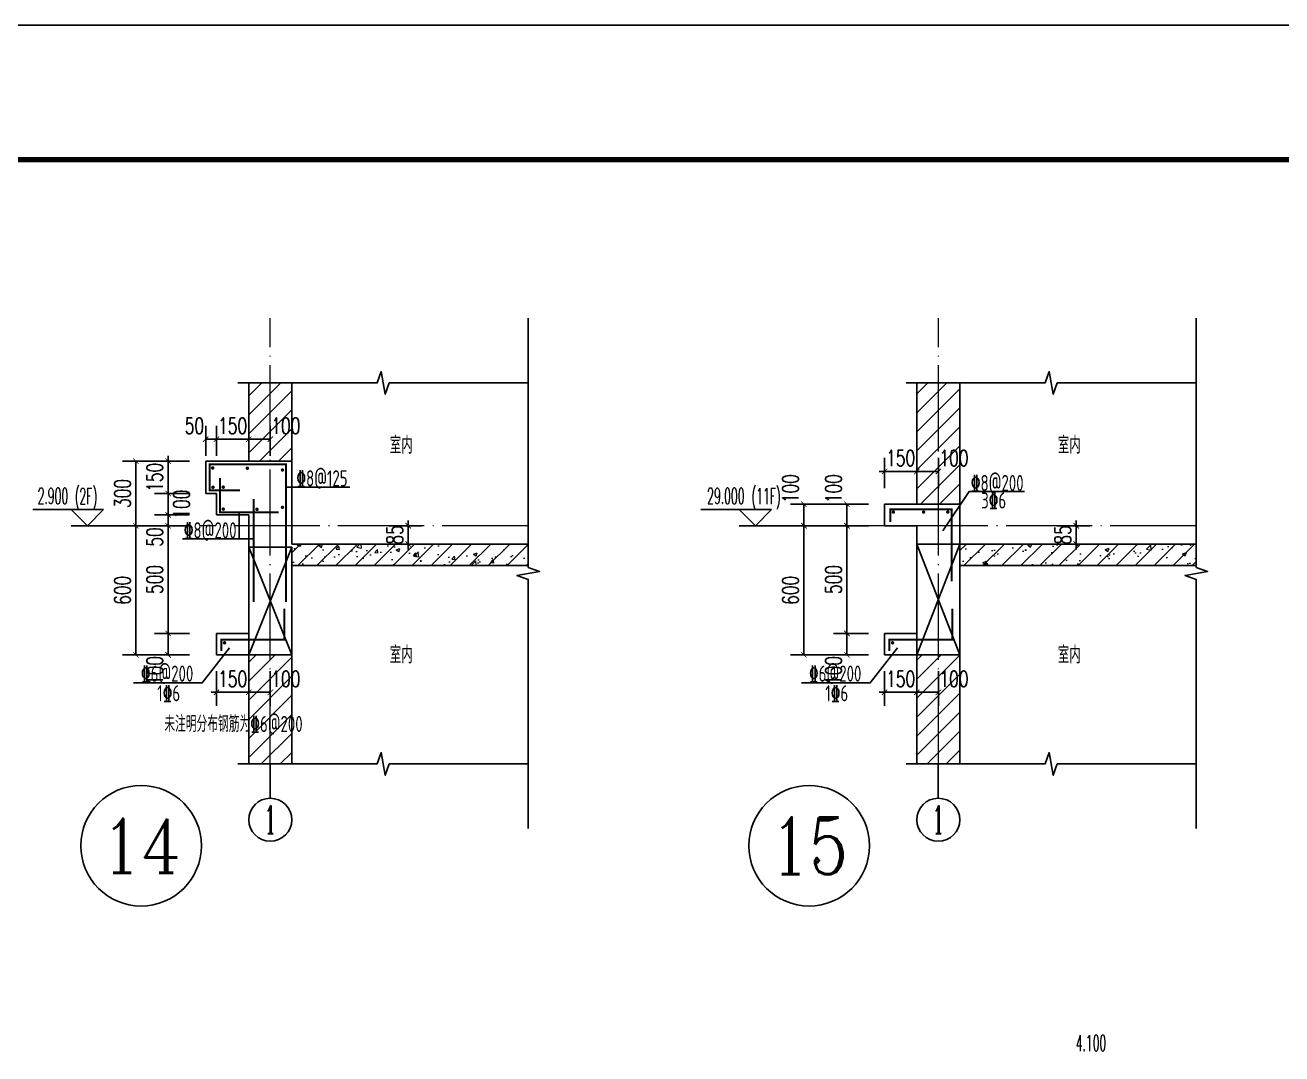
# Model space of a CAD drawing. Extents: x -461650 to 361314, y 245336 to 769729.
# Drawn here: x 349850 to 355688, y 676352 to 681131 of the extents above; entities that cross this region are included whole.
import ezdxf
from ezdxf.enums import TextEntityAlignment as Align

# ---------------------------------------------------------------- set-up
doc = ezdxf.new("R2010")
doc.units = 0
doc.header["$LTSCALE"] = 1000
doc.linetypes.add('DOTE', pattern=[2.42, 2, -0.2, 0.02, -0.2])
doc.layers.get('0').update_dxf_attribs({"linetype": 'CONTINUOUS'})
doc.layers.get('DEFPOINTS').update_dxf_attribs({"linetype": 'CONTINUOUS'})
for name, color, linetype in [('A-AXIS_TEXT', 7, 'CONTINUOUS'), ('AXIS', 3, 'CONTINUOUS'), ('DIM_ELEV', 3, 'CONTINUOUS'), ('DIM_SYMB', 3, 'CONTINUOUS'), ('PUB_DIM', 3, 'CONTINUOUS'), ('PUB_TEXT', 2, 'CONTINUOUS'), ('REIN', 6, 'CONTINUOUS'), ('S-大样-砼线', 7, 'CONTINUOUS'), ('S-引出线', 40, 'CONTINUOUS'), ('TEXT', 2, 'CONTINUOUS'), ('WALL', 5, 'CONTINUOUS'), ('yichutu', 7, 'CONTINUOUS')]:
    doc.layers.add(name, color=color, linetype=linetype)
for name, color, linetype, lineweight in [('AXIS_TEXT', 7, 'CONTINUOUS', 20), ('DOTE', 19, 'DOTE', 9), ('PUB_HATCH', 8, 'CONTINUOUS', 9), ('内粉刷', 37, 'CONTINUOUS', 9), ('图框', 9, 'CONTINUOUS', 18)]:
    doc.layers.add(name, color=color, linetype=linetype, lineweight=lineweight)
doc.styles.add('_TCH_AXIS', font='COMPLEX', dxfattribs={"bigfont": 'GBCBIG'})
doc.styles.add('_TCH_DIM', font='SIMPLEX.shx', dxfattribs={"width": 0.7, "bigfont": 'GBCBIG.shx'})
doc.styles.add('_TCH_DIM_T3', font='SIMPLEX', dxfattribs={"width": 0.705882, "bigfont": 'GBCBIG'})
doc.styles.add('COMPLEX', font='COMPLEX')
doc.styles.add('TSSD_REIN', font='tssdeng.shx', dxfattribs={"width": 0.7, "height": 300, "bigfont": 'tssdchn.shx'})
doc.dimstyles.new('_TCH_ARCH&&25', dxfattribs={"dimtxt": 74.375, "dimasz": 25, "dimexe": 62.5, "dimexo": 75, "dimgap": 25, "dimtad": 1, "dimdec": 0, "dimzin": 0, "dimdsep": 46, "dimtxsty": '_TCH_DIM_T3', "dimblk": 'ARCHTICK', "dimcen": 0.09, "dimclrt": 7, "dimazin": 0, "dimtfac": 1, "dimtdec": 0, "dimtix": 1, "dimtmove": 2, "dimatfit": 3, "dimldrblk": 'ARCHTICK', "dimfxl": 0, "dimtolj": 1, "dimtzin": 0, "dimarcsym": 0})
pattern_1 = [(45, (-737876.647, 828610.89), (-44.1941915, 44.1941915), [])]
pattern_2 = [(45, (-737876.647, 828566.014), (-44.194174, 44.194174), []), (50, (-737876.65, 828566.01), (179.315046, -15.688034), [18.75, -206.25]), (355, (-737876.65, 828566.01), (-34.687833, 188.048033), [15, -165]), (100.4514, (-737861.7, 828564.7), (144.627345, 172.359886), [15.935047, -175.285528]), (46.1842, (-737876.65, 828616.01), (266.81026, -41.379754), [28.125, -309.375]), (96.6356, (-737854.4, 828612.57), (233.665676, 243.52947), [23.90257, -262.92825]), (351.1842, (-737876.65, 828616.01), (233.665486, 243.52965), [22.5, -247.5]), (21, (-737851.65, 828603.51), (149.226763, -100.654723), [18.75, -206.25]), (326, (-737851.65, 828603.51), (60.828833, 181.28751), [15, -165]), (71.4514, (-737839.21, 828595.13), (210.055657, 80.632624), [15.935047, -175.285528]), (37.5, (-737876.647, 828566.014), (3.039964, 83.2234635), [0, -163, 0, -167.5, 0, -165.625]), (7.5, (-737876.65, 828566.01), (65.7673844, 98.602928), [0, -95.5, 0, -159.25, 0, -63.125]), (327.5, (-737932.397, 828566.014), (133.455609, -5.638718), [0, -62.5, 0, -195, 0, -258.75]), (317.5, (-737957.4, 828566.01), (145.796542, 25.026246), [0, -81.25, 0, -129.5, 0, -183.75])]

# ---------------------------------------------------------------- blocks, each defined once
blk = doc.blocks.new('GFDDDDRG')
at = {"layer": '图框'}
blk.add_lwpolyline([(923310, -107437), (923310, -159999), (893610, -159999), (893610, -107437)], close=True, dxfattribs=at)
blk.add_lwpolyline([(923310, -107437), (923310, -159999), (893610, -159999), (893610, -107437)], close=True, dxfattribs=at)
at = {"layer": '图框', "const_width": 50}
blk.add_lwpolyline([(894110, -159499), (922810, -159499), (922810, -108687), (894110, -108687)], close=True, dxfattribs=at)
blk = doc.blocks.new('yct-1051-594-26275-14850-25-1002.0')
at = {"layer": 'yichutu', "color": 7}
blk.add_lwpolyline([(0, 0), (0, 14850), (26275, 14850), (26275, 0)], close=True, dxfattribs=at)
blk = doc.blocks.new('_ArchTick')
at = {"color": 0, "linetype": 'ByBlock', "const_width": 0.15}
blk.add_lwpolyline([(-0.5, -0.5), (0.5, 0.5)], dxfattribs=at)
blk = doc.blocks.new('*D545')
at = {"layer": 'DEFPOINTS', "color": 0}
for p in [(353467.7, 678805.4), (353767.7, 678805.4), (353767.7, 678205.4)]:
    blk.add_point(p, dxfattribs=at)
at = {"layer": 'PUB_DIM', "color": 0, "lineweight": -2}
for p, q in [((353692.7, 678805.4), (353405.2, 678805.4)), ((353467.7, 678205.4), (353467.7, 678805.4)), ((353692.7, 678205.4), (353405.2, 678205.4))]:
    blk.add_line(p, q, dxfattribs=at)
at = {"layer": 'PUB_DIM', "color": 0, "lineweight": -2, "xscale": 25, "yscale": 25, "zscale": 25}
for p, rotation in [((353467.7, 678805.4), 90), ((353467.7, 678205.4), 270)]:
    blk.add_blockref('_ArchTick', p, dxfattribs=dict(at, rotation=rotation))
at = {"layer": 'PUB_DIM', "color": 7, "insert": (353405.5, 678505.4), "char_height": 74.38, "attachment_point": 5, "rotation": 90, "style": '_TCH_DIM_T3'}
blk.add_mtext('\\A1;600', dxfattribs=at)
blk = doc.blocks.new('*D546')
at = {"layer": 'DEFPOINTS', "color": 0}
for p in [(353467.7, 678905.4), (353767.7, 678905.4), (353767.7, 678805.4)]:
    blk.add_point(p, dxfattribs=at)
at = {"layer": 'PUB_DIM', "color": 0, "lineweight": -2}
for p, q in [((353692.7, 678905.4), (353405.2, 678905.4)), ((353467.7, 678805.4), (353467.7, 678905.4)), ((353692.7, 678805.4), (353405.2, 678805.4))]:
    blk.add_line(p, q, dxfattribs=at)
at = {"layer": 'PUB_DIM', "color": 0, "lineweight": -2, "xscale": 25, "yscale": 25, "zscale": 25}
for p, rotation in [((353467.7, 678905.4), 90), ((353467.7, 678805.4), 270)]:
    blk.add_blockref('_ArchTick', p, dxfattribs=dict(at, rotation=rotation))
at = {"layer": 'PUB_DIM', "color": 7, "insert": (353405.5, 678977.8), "char_height": 74.38, "attachment_point": 5, "rotation": 90, "style": '_TCH_DIM_T3'}
blk.add_mtext('\\A1;100', dxfattribs=at)
blk = doc.blocks.new('*D547')
at = {"layer": 'DEFPOINTS', "color": 0}
for p in [(350364.2, 678805.4), (350664.2, 678805.4), (350664.2, 678205.4)]:
    blk.add_point(p, dxfattribs=at)
at = {"layer": 'PUB_DIM', "color": 0, "lineweight": -2}
for p, q in [((350589.2, 678805.4), (350301.7, 678805.4)), ((350364.2, 678205.4), (350364.2, 678805.4)), ((350589.2, 678205.4), (350301.7, 678205.4))]:
    blk.add_line(p, q, dxfattribs=at)
at = {"layer": 'PUB_DIM', "color": 0, "lineweight": -2, "xscale": 25, "yscale": 25, "zscale": 25}
for p, rotation in [((350364.2, 678805.4), 90), ((350364.2, 678205.4), 270)]:
    blk.add_blockref('_ArchTick', p, dxfattribs=dict(at, rotation=rotation))
at = {"layer": 'PUB_DIM', "color": 7, "insert": (350302, 678505.4), "char_height": 74.38, "attachment_point": 5, "rotation": 90, "style": '_TCH_DIM_T3'}
blk.add_mtext('\\A1;600', dxfattribs=at)
blk = doc.blocks.new('*D548')
at = {"layer": 'DEFPOINTS', "color": 0}
for p in [(350364.2, 679105.4), (350664.2, 679105.4), (350664.2, 678805.4)]:
    blk.add_point(p, dxfattribs=at)
at = {"layer": 'PUB_DIM', "color": 0, "lineweight": -2}
for p, q in [((350589.2, 679105.4), (350301.7, 679105.4)), ((350364.2, 678805.4), (350364.2, 679105.4)), ((350589.2, 678805.4), (350301.7, 678805.4))]:
    blk.add_line(p, q, dxfattribs=at)
at = {"layer": 'PUB_DIM', "color": 0, "lineweight": -2, "xscale": 25, "yscale": 25, "zscale": 25}
for p, rotation in [((350364.2, 679105.4), 90), ((350364.2, 678805.4), 270)]:
    blk.add_blockref('_ArchTick', p, dxfattribs=dict(at, rotation=rotation))
at = {"layer": 'PUB_DIM', "color": 7, "insert": (350302, 678955.4), "char_height": 74.38, "attachment_point": 5, "rotation": 90, "style": '_TCH_DIM_T3'}
blk.add_mtext('\\A1;300', dxfattribs=at)
blk = doc.blocks.new('*D549')
at = {"layer": 'DEFPOINTS', "color": 0}
for p in [(354567.1, 678805.4), (354733, 678805.4), (354567.1, 678720.4)]:
    blk.add_point(p, dxfattribs=at)
at = {"layer": 'PUB_DIM', "color": 0, "lineweight": -2}
for p, q in [((354733, 678805.4), (354733, 678830.4)), ((354642.1, 678805.4), (354795.5, 678805.4)), ((354733, 678720.4), (354733, 678805.4)), ((354642.1, 678720.4), (354795.5, 678720.4)), ((354733, 678720.4), (354733, 678695.4))]:
    blk.add_line(p, q, dxfattribs=at)
at = {"layer": 'PUB_DIM', "color": 0, "lineweight": -2, "xscale": 25, "yscale": 25, "zscale": 25}
for p, rotation in [((354733, 678805.4), 270), ((354733, 678720.4), 90)]:
    blk.add_blockref('_ArchTick', p, dxfattribs=dict(at, rotation=rotation))
at = {"layer": 'PUB_DIM', "color": 7, "insert": (354670.8, 678762.9), "char_height": 74.38, "attachment_point": 5, "rotation": 90, "style": '_TCH_DIM_T3'}
blk.add_mtext('\\A1;85', dxfattribs=at)
blk = doc.blocks.new('*D550')
at = {"layer": 'DEFPOINTS', "color": 0}
for p in [(351463.6, 678805.4), (351629.5, 678805.4), (351463.6, 678720.4)]:
    blk.add_point(p, dxfattribs=at)
at = {"layer": 'PUB_DIM', "color": 0, "lineweight": -2}
for p, q in [((351629.5, 678805.4), (351629.5, 678830.4)), ((351538.6, 678805.4), (351692, 678805.4)), ((351629.5, 678720.4), (351629.5, 678805.4)), ((351538.6, 678720.4), (351692, 678720.4)), ((351629.5, 678720.4), (351629.5, 678695.4))]:
    blk.add_line(p, q, dxfattribs=at)
at = {"layer": 'PUB_DIM', "color": 0, "lineweight": -2, "xscale": 25, "yscale": 25, "zscale": 25}
for p, rotation in [((351629.5, 678805.4), 270), ((351629.5, 678720.4), 90)]:
    blk.add_blockref('_ArchTick', p, dxfattribs=dict(at, rotation=rotation))
at = {"layer": 'PUB_DIM', "color": 7, "insert": (351567.4, 678762.9), "char_height": 74.38, "attachment_point": 5, "rotation": 90, "style": '_TCH_DIM_T3'}
blk.add_mtext('\\A1;85', dxfattribs=at)
blk = doc.blocks.new('*D557')
at = {"layer": 'DEFPOINTS', "color": 0}
for p in [(350738.8, 679207.7), (350688.8, 679055.4), (350738.8, 679055.4)]:
    blk.add_point(p, dxfattribs=at)
at = {"layer": 'PUB_DIM', "color": 0, "lineweight": -2}
for p, q in [((350688.8, 679130.4), (350688.8, 679270.2)), ((350738.8, 679130.4), (350738.8, 679270.2)), ((350688.8, 679207.7), (350738.8, 679207.7))]:
    blk.add_line(p, q, dxfattribs=at)
at = {"layer": 'PUB_DIM', "color": 0, "lineweight": -2, "xscale": 25, "yscale": 25, "zscale": 25, "rotation": 180}
blk.add_blockref('_ArchTick', (350688.8, 679207.7), dxfattribs=at)
at = {"layer": 'PUB_DIM', "color": 0, "lineweight": -2, "xscale": 25, "yscale": 25, "zscale": 25}
blk.add_blockref('_ArchTick', (350738.8, 679207.7), dxfattribs=at)
at = {"layer": 'PUB_DIM', "color": 7, "insert": (350636.4, 679269.9), "char_height": 74.38, "attachment_point": 5, "style": '_TCH_DIM_T3'}
blk.add_mtext('\\A1;50', dxfattribs=at)
blk = doc.blocks.new('*D558')
at = {"layer": 'DEFPOINTS', "color": 0}
for p in [(350888.8, 679207.7), (350738.8, 679055.4), (350888.8, 679055.4)]:
    blk.add_point(p, dxfattribs=at)
at = {"layer": 'PUB_DIM', "color": 0, "lineweight": -2}
for p, q in [((350738.8, 679130.4), (350738.8, 679270.2)), ((350888.8, 679130.4), (350888.8, 679270.2)), ((350738.8, 679207.7), (350713.8, 679207.7)), ((350738.8, 679207.7), (350888.8, 679207.7)), ((350888.8, 679207.7), (350913.8, 679207.7))]:
    blk.add_line(p, q, dxfattribs=at)
at = {"layer": 'PUB_DIM', "color": 0, "lineweight": -2, "xscale": 25, "yscale": 25, "zscale": 25}
blk.add_blockref('_ArchTick', (350738.8, 679207.7), dxfattribs=at)
at = {"layer": 'PUB_DIM', "color": 0, "lineweight": -2, "xscale": 25, "yscale": 25, "zscale": 25, "rotation": 180}
blk.add_blockref('_ArchTick', (350888.8, 679207.7), dxfattribs=at)
at = {"layer": 'PUB_DIM', "color": 7, "insert": (350813.8, 679269.9), "char_height": 74.38, "attachment_point": 5, "style": '_TCH_DIM_T3'}
blk.add_mtext('\\A1;150', dxfattribs=at)
blk = doc.blocks.new('*D559')
at = {"layer": 'DEFPOINTS', "color": 0}
for p in [(350988.8, 679207.7), (350888.8, 679055.4), (350988.8, 679055.4)]:
    blk.add_point(p, dxfattribs=at)
at = {"layer": 'PUB_DIM', "color": 0, "lineweight": -2}
for p, q in [((350888.8, 679130.4), (350888.8, 679270.2)), ((350988.8, 679130.4), (350988.8, 679270.2)), ((350888.8, 679207.7), (350988.8, 679207.7))]:
    blk.add_line(p, q, dxfattribs=at)
at = {"layer": 'PUB_DIM', "color": 0, "lineweight": -2, "xscale": 25, "yscale": 25, "zscale": 25, "rotation": 180}
blk.add_blockref('_ArchTick', (350888.8, 679207.7), dxfattribs=at)
at = {"layer": 'PUB_DIM', "color": 0, "lineweight": -2, "xscale": 25, "yscale": 25, "zscale": 25}
blk.add_blockref('_ArchTick', (350988.8, 679207.7), dxfattribs=at)
at = {"layer": 'PUB_DIM', "color": 7, "insert": (351061.2, 679269.9), "char_height": 74.38, "attachment_point": 5, "style": '_TCH_DIM_T3'}
blk.add_mtext('\\A1;100', dxfattribs=at)
blk = doc.blocks.new('*D560')
at = {"layer": 'DEFPOINTS', "color": 0}
for p in [(350738.8, 678205.4), (350888.8, 678205.4), (350888.8, 678031.7)]:
    blk.add_point(p, dxfattribs=at)
at = {"layer": 'PUB_DIM', "color": 0, "lineweight": -2}
for p, q in [((350738.8, 678130.4), (350738.8, 677969.2)), ((350888.8, 678130.4), (350888.8, 677969.2)), ((350738.8, 678031.7), (350713.8, 678031.7)), ((350738.8, 678031.7), (350888.8, 678031.7)), ((350888.8, 678031.7), (350913.8, 678031.7))]:
    blk.add_line(p, q, dxfattribs=at)
at = {"layer": 'PUB_DIM', "color": 0, "lineweight": -2, "xscale": 25, "yscale": 25, "zscale": 25}
blk.add_blockref('_ArchTick', (350738.8, 678031.7), dxfattribs=at)
at = {"layer": 'PUB_DIM', "color": 0, "lineweight": -2, "xscale": 25, "yscale": 25, "zscale": 25, "rotation": 180}
blk.add_blockref('_ArchTick', (350888.8, 678031.7), dxfattribs=at)
at = {"layer": 'PUB_DIM', "color": 7, "insert": (350813.8, 678093.9), "char_height": 74.38, "attachment_point": 5, "style": '_TCH_DIM_T3'}
blk.add_mtext('\\A1;150', dxfattribs=at)
blk = doc.blocks.new('*D561')
at = {"layer": 'DEFPOINTS', "color": 0}
for p in [(350888.8, 678205.4), (350988.8, 678205.4), (350988.8, 678031.7)]:
    blk.add_point(p, dxfattribs=at)
at = {"layer": 'PUB_DIM', "color": 0, "lineweight": -2}
for p, q in [((350888.8, 678130.4), (350888.8, 677969.2)), ((350988.8, 678130.4), (350988.8, 677969.2)), ((350888.8, 678031.7), (350988.8, 678031.7))]:
    blk.add_line(p, q, dxfattribs=at)
at = {"layer": 'PUB_DIM', "color": 0, "lineweight": -2, "xscale": 25, "yscale": 25, "zscale": 25, "rotation": 180}
blk.add_blockref('_ArchTick', (350888.8, 678031.7), dxfattribs=at)
at = {"layer": 'PUB_DIM', "color": 0, "lineweight": -2, "xscale": 25, "yscale": 25, "zscale": 25}
blk.add_blockref('_ArchTick', (350988.8, 678031.7), dxfattribs=at)
at = {"layer": 'PUB_DIM', "color": 7, "insert": (351061.2, 678093.9), "char_height": 74.38, "attachment_point": 5, "style": '_TCH_DIM_T3'}
blk.add_mtext('\\A1;100', dxfattribs=at)
blk = doc.blocks.new('*D562')
at = {"layer": 'DEFPOINTS', "color": 0}
for p in [(350514.2, 679105.4), (350688.8, 679105.4), (350688.8, 678955.4)]:
    blk.add_point(p, dxfattribs=at)
at = {"layer": 'PUB_DIM', "color": 0, "lineweight": -2}
for p, q in [((350613.8, 679105.4), (350451.7, 679105.4)), ((350514.2, 679105.4), (350514.2, 679130.4)), ((350514.2, 678955.4), (350514.2, 679105.4)), ((350613.8, 678955.4), (350451.7, 678955.4)), ((350514.2, 678955.4), (350514.2, 678930.4))]:
    blk.add_line(p, q, dxfattribs=at)
at = {"layer": 'PUB_DIM', "color": 0, "lineweight": -2, "xscale": 25, "yscale": 25, "zscale": 25}
for p, rotation in [((350514.2, 679105.4), 270), ((350514.2, 678955.4), 90)]:
    blk.add_blockref('_ArchTick', p, dxfattribs=dict(at, rotation=rotation))
at = {"layer": 'PUB_DIM', "color": 7, "insert": (350452, 679030.4), "char_height": 74.38, "attachment_point": 5, "rotation": 90, "style": '_TCH_DIM_T3'}
blk.add_mtext('\\A1;150', dxfattribs=at)
blk = doc.blocks.new('*D563')
at = {"layer": 'DEFPOINTS', "color": 0}
for p in [(350514.2, 678955.4), (350688.8, 678955.4), (350688.8, 678855.4)]:
    blk.add_point(p, dxfattribs=at)
at = {"layer": 'PUB_DIM', "color": 0, "lineweight": -2}
for p, q in [((350613.8, 678955.4), (350451.7, 678955.4)), ((350514.2, 678855.4), (350514.2, 678955.4)), ((350613.8, 678855.4), (350451.7, 678855.4))]:
    blk.add_line(p, q, dxfattribs=at)
at = {"layer": 'PUB_DIM', "color": 0, "lineweight": -2, "xscale": 25, "yscale": 25, "zscale": 25}
for p, rotation in [((350514.2, 678955.4), 90), ((350514.2, 678855.4), 270)]:
    blk.add_blockref('_ArchTick', p, dxfattribs=dict(at, rotation=rotation))
at = {"layer": 'PUB_DIM', "color": 7, "insert": (350576.1, 678905.4), "char_height": 74.38, "attachment_point": 5, "rotation": 90, "style": '_TCH_DIM_T3'}
blk.add_mtext('\\A1;100', dxfattribs=at)
blk = doc.blocks.new('*D564')
at = {"layer": 'DEFPOINTS', "color": 0}
for p in [(350514.2, 678855.4), (350688.8, 678855.4), (350688.8, 678805.4)]:
    blk.add_point(p, dxfattribs=at)
at = {"layer": 'PUB_DIM', "color": 0, "lineweight": -2}
for p, q in [((350514.2, 678855.4), (350514.2, 678880.4)), ((350613.8, 678855.4), (350451.7, 678855.4)), ((350514.2, 678805.4), (350514.2, 678855.4)), ((350613.8, 678805.4), (350451.7, 678805.4)), ((350514.2, 678805.4), (350514.2, 678780.4))]:
    blk.add_line(p, q, dxfattribs=at)
at = {"layer": 'PUB_DIM', "color": 0, "lineweight": -2, "xscale": 25, "yscale": 25, "zscale": 25}
for p, rotation in [((350514.2, 678855.4), 270), ((350514.2, 678805.4), 90)]:
    blk.add_blockref('_ArchTick', p, dxfattribs=dict(at, rotation=rotation))
at = {"layer": 'PUB_DIM', "color": 7, "insert": (350452, 678753), "char_height": 74.38, "attachment_point": 5, "rotation": 90, "style": '_TCH_DIM_T3'}
blk.add_mtext('\\A1;50', dxfattribs=at)
blk = doc.blocks.new('*D565')
at = {"layer": 'DEFPOINTS', "color": 0}
for p in [(350514.2, 678805.4), (350688.8, 678805.4), (350688.8, 678305.4)]:
    blk.add_point(p, dxfattribs=at)
at = {"layer": 'PUB_DIM', "color": 0, "lineweight": -2}
for p, q in [((350613.8, 678805.4), (350451.7, 678805.4)), ((350514.2, 678305.4), (350514.2, 678805.4)), ((350613.8, 678305.4), (350451.7, 678305.4))]:
    blk.add_line(p, q, dxfattribs=at)
at = {"layer": 'PUB_DIM', "color": 0, "lineweight": -2, "xscale": 25, "yscale": 25, "zscale": 25}
for p, rotation in [((350514.2, 678805.4), 90), ((350514.2, 678305.4), 270)]:
    blk.add_blockref('_ArchTick', p, dxfattribs=dict(at, rotation=rotation))
at = {"layer": 'PUB_DIM', "color": 7, "insert": (350452, 678555.4), "char_height": 74.38, "attachment_point": 5, "rotation": 90, "style": '_TCH_DIM_T3'}
blk.add_mtext('\\A1;500', dxfattribs=at)
blk = doc.blocks.new('*D566')
at = {"layer": 'DEFPOINTS', "color": 0}
for p in [(350514.2, 678305.4), (350688.8, 678305.4), (350688.8, 678205.4)]:
    blk.add_point(p, dxfattribs=at)
at = {"layer": 'PUB_DIM', "color": 0, "lineweight": -2}
for p, q in [((350613.8, 678305.4), (350451.7, 678305.4)), ((350514.2, 678205.4), (350514.2, 678305.4)), ((350613.8, 678205.4), (350451.7, 678205.4))]:
    blk.add_line(p, q, dxfattribs=at)
at = {"layer": 'PUB_DIM', "color": 0, "lineweight": -2, "xscale": 25, "yscale": 25, "zscale": 25}
for p, rotation in [((350514.2, 678305.4), 90), ((350514.2, 678205.4), 270)]:
    blk.add_blockref('_ArchTick', p, dxfattribs=dict(at, rotation=rotation))
at = {"layer": 'PUB_DIM', "color": 7, "insert": (350452, 678133), "char_height": 74.38, "attachment_point": 5, "rotation": 90, "style": '_TCH_DIM_T3'}
blk.add_mtext('\\A1;100', dxfattribs=at)
blk = doc.blocks.new('*D567')
at = {"layer": 'DEFPOINTS', "color": 0}
for p in [(353992.3, 679057.7), (353842.3, 678905.4), (353992.3, 678905.4)]:
    blk.add_point(p, dxfattribs=at)
at = {"layer": 'PUB_DIM', "color": 0, "lineweight": -2}
for p, q in [((353842.3, 678980.4), (353842.3, 679120.2)), ((353992.3, 678980.4), (353992.3, 679120.2)), ((353842.3, 679057.7), (353817.3, 679057.7)), ((353842.3, 679057.7), (353992.3, 679057.7)), ((353992.3, 679057.7), (354017.3, 679057.7))]:
    blk.add_line(p, q, dxfattribs=at)
at = {"layer": 'PUB_DIM', "color": 0, "lineweight": -2, "xscale": 25, "yscale": 25, "zscale": 25}
blk.add_blockref('_ArchTick', (353842.3, 679057.7), dxfattribs=at)
at = {"layer": 'PUB_DIM', "color": 0, "lineweight": -2, "xscale": 25, "yscale": 25, "zscale": 25, "rotation": 180}
blk.add_blockref('_ArchTick', (353992.3, 679057.7), dxfattribs=at)
at = {"layer": 'PUB_DIM', "color": 7, "insert": (353917.3, 679119.9), "char_height": 74.38, "attachment_point": 5, "style": '_TCH_DIM_T3'}
blk.add_mtext('\\A1;150', dxfattribs=at)
blk = doc.blocks.new('*D568')
at = {"layer": 'DEFPOINTS', "color": 0}
for p in [(354092.3, 679057.7), (353992.3, 678905.4), (354092.3, 678905.4)]:
    blk.add_point(p, dxfattribs=at)
at = {"layer": 'PUB_DIM', "color": 0, "lineweight": -2}
for p, q in [((353992.3, 678980.4), (353992.3, 679120.2)), ((354092.3, 678980.4), (354092.3, 679120.2)), ((353992.3, 679057.7), (354092.3, 679057.7))]:
    blk.add_line(p, q, dxfattribs=at)
at = {"layer": 'PUB_DIM', "color": 0, "lineweight": -2, "xscale": 25, "yscale": 25, "zscale": 25, "rotation": 180}
blk.add_blockref('_ArchTick', (353992.3, 679057.7), dxfattribs=at)
at = {"layer": 'PUB_DIM', "color": 0, "lineweight": -2, "xscale": 25, "yscale": 25, "zscale": 25}
blk.add_blockref('_ArchTick', (354092.3, 679057.7), dxfattribs=at)
at = {"layer": 'PUB_DIM', "color": 7, "insert": (354164.7, 679119.9), "char_height": 74.38, "attachment_point": 5, "style": '_TCH_DIM_T3'}
blk.add_mtext('\\A1;100', dxfattribs=at)
blk = doc.blocks.new('*D569')
at = {"layer": 'DEFPOINTS', "color": 0}
for p in [(353842.3, 678205.4), (353992.3, 678205.4), (353992.3, 678031.7)]:
    blk.add_point(p, dxfattribs=at)
at = {"layer": 'PUB_DIM', "color": 0, "lineweight": -2}
for p, q in [((353842.3, 678130.4), (353842.3, 677969.2)), ((353992.3, 678130.4), (353992.3, 677969.2)), ((353842.3, 678031.7), (353817.3, 678031.7)), ((353842.3, 678031.7), (353992.3, 678031.7)), ((353992.3, 678031.7), (354017.3, 678031.7))]:
    blk.add_line(p, q, dxfattribs=at)
at = {"layer": 'PUB_DIM', "color": 0, "lineweight": -2, "xscale": 25, "yscale": 25, "zscale": 25}
blk.add_blockref('_ArchTick', (353842.3, 678031.7), dxfattribs=at)
at = {"layer": 'PUB_DIM', "color": 0, "lineweight": -2, "xscale": 25, "yscale": 25, "zscale": 25, "rotation": 180}
blk.add_blockref('_ArchTick', (353992.3, 678031.7), dxfattribs=at)
at = {"layer": 'PUB_DIM', "color": 7, "insert": (353917.3, 678093.9), "char_height": 74.38, "attachment_point": 5, "style": '_TCH_DIM_T3'}
blk.add_mtext('\\A1;150', dxfattribs=at)
blk = doc.blocks.new('*D570')
at = {"layer": 'DEFPOINTS', "color": 0}
for p in [(353992.3, 678205.4), (354092.3, 678205.4), (354092.3, 678031.7)]:
    blk.add_point(p, dxfattribs=at)
at = {"layer": 'PUB_DIM', "color": 0, "lineweight": -2}
for p, q in [((353992.3, 678130.4), (353992.3, 677969.2)), ((354092.3, 678130.4), (354092.3, 677969.2)), ((353992.3, 678031.7), (354092.3, 678031.7))]:
    blk.add_line(p, q, dxfattribs=at)
at = {"layer": 'PUB_DIM', "color": 0, "lineweight": -2, "xscale": 25, "yscale": 25, "zscale": 25, "rotation": 180}
blk.add_blockref('_ArchTick', (353992.3, 678031.7), dxfattribs=at)
at = {"layer": 'PUB_DIM', "color": 0, "lineweight": -2, "xscale": 25, "yscale": 25, "zscale": 25}
blk.add_blockref('_ArchTick', (354092.3, 678031.7), dxfattribs=at)
at = {"layer": 'PUB_DIM', "color": 7, "insert": (354164.7, 678093.9), "char_height": 74.38, "attachment_point": 5, "style": '_TCH_DIM_T3'}
blk.add_mtext('\\A1;100', dxfattribs=at)
blk = doc.blocks.new('*D571')
at = {"layer": 'DEFPOINTS', "color": 0}
for p in [(353667.7, 678905.4), (353842.3, 678905.4), (353842.3, 678805.4)]:
    blk.add_point(p, dxfattribs=at)
at = {"layer": 'PUB_DIM', "color": 0, "lineweight": -2}
for p, q in [((353767.3, 678905.4), (353605.2, 678905.4)), ((353667.7, 678805.4), (353667.7, 678905.4)), ((353767.3, 678805.4), (353605.2, 678805.4))]:
    blk.add_line(p, q, dxfattribs=at)
at = {"layer": 'PUB_DIM', "color": 0, "lineweight": -2, "xscale": 25, "yscale": 25, "zscale": 25}
for p, rotation in [((353667.7, 678905.4), 90), ((353667.7, 678805.4), 270)]:
    blk.add_blockref('_ArchTick', p, dxfattribs=dict(at, rotation=rotation))
at = {"layer": 'PUB_DIM', "color": 7, "insert": (353605.5, 678977.8), "char_height": 74.38, "attachment_point": 5, "rotation": 90, "style": '_TCH_DIM_T3'}
blk.add_mtext('\\A1;100', dxfattribs=at)
blk = doc.blocks.new('*D572')
at = {"layer": 'DEFPOINTS', "color": 0}
for p in [(353667.7, 678805.4), (353842.3, 678805.4), (353842.3, 678305.4)]:
    blk.add_point(p, dxfattribs=at)
at = {"layer": 'PUB_DIM', "color": 0, "lineweight": -2}
for p, q in [((353767.3, 678805.4), (353605.2, 678805.4)), ((353667.7, 678305.4), (353667.7, 678805.4)), ((353767.3, 678305.4), (353605.2, 678305.4))]:
    blk.add_line(p, q, dxfattribs=at)
at = {"layer": 'PUB_DIM', "color": 0, "lineweight": -2, "xscale": 25, "yscale": 25, "zscale": 25}
for p, rotation in [((353667.7, 678805.4), 90), ((353667.7, 678305.4), 270)]:
    blk.add_blockref('_ArchTick', p, dxfattribs=dict(at, rotation=rotation))
at = {"layer": 'PUB_DIM', "color": 7, "insert": (353605.5, 678555.4), "char_height": 74.38, "attachment_point": 5, "rotation": 90, "style": '_TCH_DIM_T3'}
blk.add_mtext('\\A1;500', dxfattribs=at)
blk = doc.blocks.new('*D573')
at = {"layer": 'DEFPOINTS', "color": 0}
for p in [(353667.7, 678305.4), (353842.3, 678305.4), (353842.3, 678205.4)]:
    blk.add_point(p, dxfattribs=at)
at = {"layer": 'PUB_DIM', "color": 0, "lineweight": -2}
for p, q in [((353767.3, 678305.4), (353605.2, 678305.4)), ((353667.7, 678205.4), (353667.7, 678305.4)), ((353767.3, 678205.4), (353605.2, 678205.4))]:
    blk.add_line(p, q, dxfattribs=at)
at = {"layer": 'PUB_DIM', "color": 0, "lineweight": -2, "xscale": 25, "yscale": 25, "zscale": 25}
for p, rotation in [((353667.7, 678305.4), 90), ((353667.7, 678205.4), 270)]:
    blk.add_blockref('_ArchTick', p, dxfattribs=dict(at, rotation=rotation))
at = {"layer": 'PUB_DIM', "color": 7, "insert": (353605.5, 678133), "char_height": 74.38, "attachment_point": 5, "rotation": 90, "style": '_TCH_DIM_T3'}
blk.add_mtext('\\A1;100', dxfattribs=at)
blk = doc.blocks.new('_AXISO')
blk.add_circle((0, 0), 0.5)
at = {"layer": 'A-AXIS_TEXT', "style": 'COMPLEX', "width": 1.041667}
blk.add_attdef('A', text='', height=0.56, dxfattribs=at).set_placement((-0.25, -0.28), (0.25, -0.28), align=Align.FIT)
blk = doc.blocks.new('A$C696610E5')
at = {"layer": 'REIN', "const_width": 9}
for points in [[(494.5, 974.7), (353.3, 974.7), (353.3, 1095), (708.3, 1095), (708.3, 454.9)], [(401.6, 1031.7), (401.6, 872.6), (673.9, 872.6)], [(557.8, 934), (557.8, 454.9)]]:
    blk.add_lwpolyline(points, dxfattribs=at)
at = {"layer": 'REIN', "const_width": 8}
for points in [[(363.4, 1078.3, 1), (371.4, 1078.3, 1)], [(524.5, 1076.9, 1), (532.5, 1076.9, 1)], [(687.7, 1068.7, 1), (695.7, 1068.7, 1)], [(364.5, 988.6, 1), (372.5, 988.6, 1)], [(412.3, 989.2, 1), (420.3, 989.2, 1)], [(412.3, 887.1, 1), (420.3, 887.1, 1)], [(569.2, 886.1, 1), (577.2, 886.1, 1)], [(687.7, 895.7, 1), (695.7, 895.7, 1)], [(418.3, 266.1, 1), (426.3, 266.1, 1)]]:
    blk.add_lwpolyline(points, format="xyb", close=True, dxfattribs=at)
at = {"layer": 'REIN'}
blk.add_lwpolyline([(407.7, 227.9, 9, 9, 0), (407.7, 280.9, 9, 9, 0), (700.1, 280.9, 9, 9, 0), (700.1, 425.3, 9, 9, 0)], format="xyseb", dxfattribs=at)
at = {"layer": 'S-大样-砼线'}
for p, q in [((534.9, 709.9), (734.9, 209.8)), ((734.9, 709.9), (534.9, 209.8))]:
    blk.add_line(p, q, dxfattribs=at)
blk.add_lwpolyline([(734.9, 709.9), (534.9, 709.9), (534.9, 209.8), (734.9, 209.8)], close=True, dxfattribs=at)
at = {"layer": 'S-引出线'}
for p, q in [((704.2, 988.5), (1004.3, 988.5)), ((490.6, 872.6), (490.6, 748.9)), ((227.2, 748.9), (561.1, 748.9))]:
    blk.add_line(p, q, dxfattribs=at)
blk.add_lwpolyline([(445.3, 242.7), (318.6, 79.6), (0, 79.6)], dxfattribs=at)
at = {"layer": 'TEXT', "style": 'TSSD_REIN', "width": 0.7}
for s, p in [('%%1328@125', (756.2, 992.6)), ('%%1328@200', (233.1, 751.1)), ('%%1326@200', (33.9, 85.5)), ('1%%1326', (110.1, -5.8)), ('未注明分布钢筋为%%1326@200', (142.8, -148.4))]:
    blk.add_text(s, height=75, rotation=0, dxfattribs=at).set_placement(p)
blk = doc.blocks.new('A$C124E38C7')
at = {"layer": 'REIN'}
for points in [[(411.3, 827.6, 9, 9, 0), (411.3, 885.8, 9, 9, 0), (697.1, 885.8, 9, 9, 0), (697.1, 551.1, 9, 9, 0)], [(407.7, 227.9, 9, 9, 0), (407.7, 280.9, 9, 9, 0), (700.1, 280.9, 9, 9, 0), (700.1, 425.3, 9, 9, 0)]]:
    blk.add_lwpolyline(points, format="xyseb", dxfattribs=at)
at = {"layer": 'REIN', "const_width": 8}
for points in [[(421.8, 873.5, 1), (429.8, 873.5, 1)], [(562.3, 873.5, 1), (570.3, 873.5, 1)], [(674.9, 873.5, 1), (682.9, 873.5, 1)], [(418.3, 266.1, 1), (426.3, 266.1, 1)]]:
    blk.add_lwpolyline(points, format="xyb", close=True, dxfattribs=at)
at = {"layer": 'S-大样-砼线'}
for p, q in [((534.9, 724.9), (734.9, 209.8)), ((734.9, 724.9), (534.9, 209.8))]:
    blk.add_line(p, q, dxfattribs=at)
blk.add_lwpolyline([(734.9, 724.9), (534.9, 724.9), (534.9, 209.8), (734.9, 209.8)], close=True, dxfattribs=at)
at = {"layer": 'S-引出线'}
for points in [[(655.5, 786.1), (777.7, 968.3), (1034.7, 968.3)], [(445.3, 242.7), (318.6, 79.6), (0, 79.6)]]:
    blk.add_lwpolyline(points, dxfattribs=at)
at = {"layer": 'TEXT', "style": 'TSSD_REIN', "width": 0.7}
for s, p in [('%%1328@200', (785.9, 970.9)), ('3%%1326', (833.8, 890.1)), ('%%1326@200', (33.9, 85.5)), ('1%%1326', (110.1, -5.8))]:
    blk.add_text(s, height=75, rotation=0, dxfattribs=at).set_placement(p)

msp = doc.modelspace()

# ---------------------------------------------------------------- hatches: boundary and pattern name
at = {"layer": 'PUB_HATCH'}
h = msp.add_hatch(dxfattribs=at)
h.set_pattern_fill('普通砖', color=256, scale=25, style=0)
h.set_pattern_definition(pattern_1)
h.paths.add_polyline_path([(350888.78, 679105.39), (351088.78, 679105.39), (351088.78, 679469.01), (350888.78, 679469.01)])
h = msp.add_hatch(dxfattribs=at)
h.set_pattern_fill('普通砖', color=256, scale=25, style=0)
h.set_pattern_definition(pattern_1)
h.paths.add_polyline_path([(353992.27, 678905.39), (354192.27, 678905.39), (354192.27, 679469.01), (353992.27, 679469.01)])
h = msp.add_hatch(dxfattribs=at)
h.set_pattern_fill('钢筋混凝土', color=256, scale=25, style=0)
h.set_pattern_definition(pattern_2)
h.paths.add_polyline_path([(351088.78, 678720.39), (351088.78, 678620.39), (352187.3, 678620.39), (352187.3, 678720.39)])
h = msp.add_hatch(dxfattribs=at)
h.set_pattern_fill('钢筋混凝土', color=256, scale=25, style=0)
h.set_pattern_definition(pattern_2)
h.paths.add_polyline_path([(354192.27, 678720.39), (354192.27, 678620.39), (355290.8, 678620.39), (355290.8, 678720.39)])
h = msp.add_hatch(dxfattribs=at)
h.set_pattern_fill('普通砖', color=256, scale=25, style=0)
h.set_pattern_definition(pattern_1)
h.paths.add_polyline_path([(351088.78, 677698.92), (351088.78, 678205.39), (350888.78, 678205.39), (350888.78, 677698.92)])
h = msp.add_hatch(dxfattribs=at)
h.set_pattern_fill('普通砖', color=256, scale=25, style=0)
h.set_pattern_definition(pattern_1)
h.paths.add_polyline_path([(354192.27, 677698.92), (354192.27, 678205.39), (353992.27, 678205.39), (353992.27, 677698.92)])

# ---------------------------------------------------------------- linework, layer by layer
msp.add_line((354192.27, 678205.39), (353992.27, 678205.39))
at = {"layer": 'AXIS'}
for p, q in [((350988.66, 677698.92), (350988.66, 677539.53)), ((354092.16, 677698.92), (354092.16, 677539.53))]:
    msp.add_line(p, q, dxfattribs=at)
at = {"layer": 'AXIS', "color": 6}
for centre in [(350388.73, 677318.81), (353492.23, 677318.81)]:
    msp.add_circle(centre, 280, dxfattribs=at)
at = {"layer": 'DIM_ELEV', "color": 1}
for p, q in [((350214.16, 678880.39), (349886.16, 678880.39)), ((350139.16, 678805.39), (350064.16, 678880.39)), ((350139.16, 678805.39), (350214.16, 678880.39)), ((353317.66, 678880.39), (352989.66, 678880.39)), ((353242.66, 678805.39), (353167.66, 678880.39)), ((353242.66, 678805.39), (353317.66, 678880.39)), ((350564.16, 678805.39), (350064.16, 678805.39)), ((353667.66, 678805.39), (353167.66, 678805.39))]:
    msp.add_line(p, q, dxfattribs=at)
at = {"layer": 'DIM_SYMB'}
for points in [[(352187.3, 679769.01), (352187.3, 678612.09), (352239.8, 678592.98), (352134.8, 678574.47), (352187.3, 678555.84), (352187.3, 677398.92)], [(355290.8, 679769.01), (355290.8, 678612.09), (355343.3, 678592.98), (355238.3, 678574.47), (355290.8, 678555.84), (355290.8, 677398.92)], [(350838.78, 679469.01), (351484.91, 679469.01), (351504.02, 679521.51), (351522.54, 679416.51), (351541.16, 679469.01), (352187.3, 679469.01)], [(353942.27, 679469.01), (354588.41, 679469.01), (354607.52, 679521.51), (354626.03, 679416.51), (354644.66, 679469.01), (355290.8, 679469.01)], [(350838.78, 677698.92), (351484.91, 677698.92), (351504.02, 677751.42), (351522.54, 677646.42), (351541.16, 677698.92), (352187.3, 677698.92)], [(353942.27, 677698.92), (354588.41, 677698.92), (354607.52, 677751.42), (354626.03, 677646.42), (354644.66, 677698.92), (355290.8, 677698.92)]]:
    msp.add_lwpolyline(points, dxfattribs=at)
at = {"layer": 'DOTE', "color": 1, "linetype": 'DOTE', "ltscale": 0.2}
for p, q in [((350988.78, 677698.92), (350988.78, 679769.01)), ((354092.27, 677698.92), (354092.27, 679769.01)), ((352187.3, 678805.39), (350664.16, 678805.39)), ((355290.8, 678805.39), (353767.66, 678805.39))]:
    msp.add_line(p, q, dxfattribs=at)
at = {"layer": 'WALL'}
for p, q in [((350888.78, 679105.39), (350888.78, 679469.01)), ((350888.78, 679469.01), (351088.78, 679469.01)), ((351088.78, 679105.39), (351088.78, 679469.01)), ((353992.27, 678905.39), (353992.27, 679469.01)), ((353992.27, 679469.01), (354192.27, 679469.01)), ((354192.27, 678905.39), (354192.27, 679469.01)), ((351088.78, 679105.39), (350688.78, 679105.39)), ((350688.78, 679105.39), (350688.78, 678955.39)), ((351088.78, 678720.39), (351088.78, 679105.39)), ((350688.78, 678955.39), (350738.78, 678955.39)), ((350738.78, 678955.39), (350738.78, 678855.39)), ((354192.27, 678905.39), (353842.27, 678905.39)), ((353842.27, 678905.39), (353842.27, 678805.39)), ((354192.27, 678720.39), (354192.27, 678905.39)), ((350738.78, 678855.39), (350888.78, 678855.39)), ((350888.78, 678855.39), (350888.78, 678305.39)), ((353842.27, 678805.39), (353992.27, 678805.39)), ((353992.27, 678805.39), (353992.27, 678305.39)), ((352187.3, 678720.39), (351088.78, 678720.39)), ((352187.3, 678620.39), (352187.3, 678720.39)), ((355290.8, 678720.39), (354192.27, 678720.39)), ((355290.8, 678620.39), (355290.8, 678720.39)), ((351088.78, 678205.39), (351088.78, 678620.39)), ((352187.3, 678620.39), (351088.78, 678620.39)), ((354192.27, 678205.39), (354192.27, 678620.39)), ((355290.8, 678620.39), (354192.27, 678620.39)), ((350888.78, 678305.39), (350738.78, 678305.39)), ((350738.78, 678305.39), (350738.78, 678205.39)), ((353992.27, 678305.39), (353842.27, 678305.39)), ((353842.27, 678305.39), (353842.27, 678205.39)), ((350738.78, 678205.39), (351088.78, 678205.39)), ((350888.78, 677698.92), (350888.78, 678205.39)), ((351088.78, 677698.92), (351088.78, 678205.39)), ((353842.27, 678205.39), (354192.27, 678205.39)), ((353992.27, 677698.92), (353992.27, 678205.39)), ((354192.27, 677698.92), (354192.27, 678205.39)), ((350888.78, 677698.92), (351088.78, 677698.92)), ((353992.27, 677698.92), (354192.27, 677698.92))]:
    msp.add_line(p, q, dxfattribs=at)

# ---------------------------------------------------------------- block references
at = {"xscale": 0.5, "yscale": 0.5, "zscale": 0.5}
msp.add_blockref('GFDDDDRG', (-101651.04, 734849.49), dxfattribs=at)
at = {"layer": 'AXIS'}
ref = msp.add_blockref('_AXISO', (350988.66, 677439.53), dxfattribs=dict(at, xscale=200, yscale=200, zscale=200))
ref.add_attrib('A', '1', dxfattribs={"layer": 'AXIS_TEXT', "height": 128.68, "style": '_TCH_AXIS'}).set_placement((350961.09, 677375.19), (351016.24, 677375.19), align=Align.FIT)
ref = msp.add_blockref('_AXISO', (354092.16, 677439.53), dxfattribs=dict(at, xscale=200, yscale=200, zscale=200))
ref.add_attrib('A', '1', dxfattribs={"layer": 'AXIS_TEXT', "height": 128.68, "style": '_TCH_AXIS'}).set_placement((354064.58, 677375.19), (354119.73, 677375.19), align=Align.FIT)
at = {"layer": 'yichutu', "rotation": 270}
msp.add_blockref('yct-1051-594-26275-14850-25-1002.0', (345153.85, 681131.01), dxfattribs=at)
at = {"layer": '内粉刷'}
for name, p in [('A$C696610E5', (350353.87, 677995.55)), ('A$C124E38C7', (353457.36, 677995.52))]:
    msp.add_blockref(name, p, dxfattribs=at)

# ---------------------------------------------------------------- texts
at = {"layer": 'AXIS_TEXT', "color": 6, "style": '_TCH_AXIS'}
for s, height, p, p2 in [('14', 251.26, (350203.28, 677193.18), (350574.19, 677193.18)), ('15', 262.756, (353310.8, 677187.43), (353673.66, 677187.43))]:
    msp.add_text(s, height=height, dxfattribs=at).set_placement(p, p2, align=Align.FIT)
at = {"layer": 'PUB_TEXT'}
for s, height, style, width, p in [('室内', 80, 'TSSD_REIN', 0.7, (351543.9, 679140.19)), ('室内', 80, 'TSSD_REIN', 0.7, (354647.39, 679140.19)), ('室内', 80, 'TSSD_REIN', 0.7, (351543.9, 678166.05)), ('室内', 80, 'TSSD_REIN', 0.7, (354647.39, 678166.05)), ('4.100', 74.375, '_TCH_DIM', 0.494118, (354730.66, 676365.21))]:
    msp.add_text(s, height=height, dxfattribs=dict(at, style=style, width=width)).set_placement(p)
at = {"layer": 'PUB_TEXT', "color": 1, "style": '_TCH_DIM', "width": 0.494118}
for s, p in [('(2F)', (350080.21, 678905.42)), ('(11F)', (353223.96, 678905.42)), ('2.900', (349908.06, 678906.64)), ('29.000', (353018.56, 678906.64))]:
    msp.add_text(s, height=74.375, dxfattribs=at).set_placement(p)

# ---------------------------------------------------------------- dimensions: what is measured, and where the dimension line sits
at = {"layer": 'PUB_DIM'}
for base, p1, p2, angle, picture, middle in [((350738.78, 679207.74), (350688.78, 679055.42), (350738.78, 679055.42), 360, '*D557', (350636.36, 679269.93)), ((350988.78, 679207.74), (350888.78, 679055.42), (350988.78, 679055.42), 360, '*D559', (351061.19, 679269.93)), ((354092.27, 679057.74), (353992.27, 678905.42), (354092.27, 678905.42), 360, '*D568', (354164.69, 679119.93)), ((353467.66, 678905.39), (353767.66, 678805.39), (353767.66, 678905.39), 90, '*D546', (353405.47, 678977.81)), ((353667.66, 678905.39), (353842.27, 678805.39), (353842.27, 678905.39), 90, '*D571', (353605.47, 678977.81)), ((350514.16, 678955.39), (350688.78, 678855.39), (350688.78, 678955.39), 90, '*D563', (350576.14, 678905.39)), ((350514.16, 678855.39), (350688.78, 678805.39), (350688.78, 678855.39), 90, '*D564', (350451.98, 678752.97)), ((350514.16, 678305.39), (350688.78, 678205.39), (350688.78, 678305.39), 90, '*D566', (350451.98, 678132.97)), ((353667.66, 678305.39), (353842.27, 678205.39), (353842.27, 678305.39), 90, '*D573', (353605.47, 678132.97)), ((350988.78, 678031.68), (350888.78, 678205.39), (350988.78, 678205.39), 360, '*D561', (351061.19, 678093.87)), ((354092.27, 678031.68), (353992.27, 678205.39), (354092.27, 678205.39), 360, '*D570', (354164.69, 678093.87))]:
    dim = msp.add_linear_dim(base=base, p1=p1, p2=p2, angle=angle, dimstyle='_TCH_ARCH&&25', dxfattribs=at)
    dim.commit()
    dim.dimension.update_dxf_attribs({"geometry": picture, "text_midpoint": middle, "dimtype": 161})
for p1, p2, distance, picture, middle in [((350738.78, 679055.42), (350888.78, 679055.42), 152.32, '*D558', (350813.78, 679269.93)), ((353842.27, 678905.42), (353992.27, 678905.42), 152.32, '*D567', (353917.27, 679119.93)), ((350664.16, 678805.39), (350664.16, 679105.39), 300, '*D548', (350301.98, 678955.39)), ((350688.78, 678955.39), (350688.78, 679105.39), 174.61, '*D562', (350451.98, 679030.39)), ((350664.16, 678205.39), (350664.16, 678805.39), 300, '*D547', (350301.98, 678505.39)), ((350688.78, 678305.39), (350688.78, 678805.39), 174.61, '*D565', (350451.98, 678555.39)), ((351463.58, 678720.39), (351463.58, 678805.39), -165.96, '*D550', (351567.35, 678762.89)), ((353767.66, 678205.39), (353767.66, 678805.39), 300, '*D545', (353405.47, 678505.39)), ((353842.27, 678305.39), (353842.27, 678805.39), 174.61, '*D572', (353605.47, 678555.39)), ((354567.08, 678720.39), (354567.08, 678805.39), -165.96, '*D549', (354670.85, 678762.89)), ((350738.78, 678205.39), (350888.78, 678205.39), -173.71, '*D560', (350813.78, 678093.87)), ((353842.27, 678205.39), (353992.27, 678205.39), -173.71, '*D569', (353917.27, 678093.87))]:
    dim = msp.add_aligned_dim(p1=p1, p2=p2, distance=distance, dimstyle='_TCH_ARCH&&25', dxfattribs=at)
    dim.commit()
    dim.dimension.update_dxf_attribs({"geometry": picture, "text_midpoint": middle})

doc.saveas('drawing.dxf')
